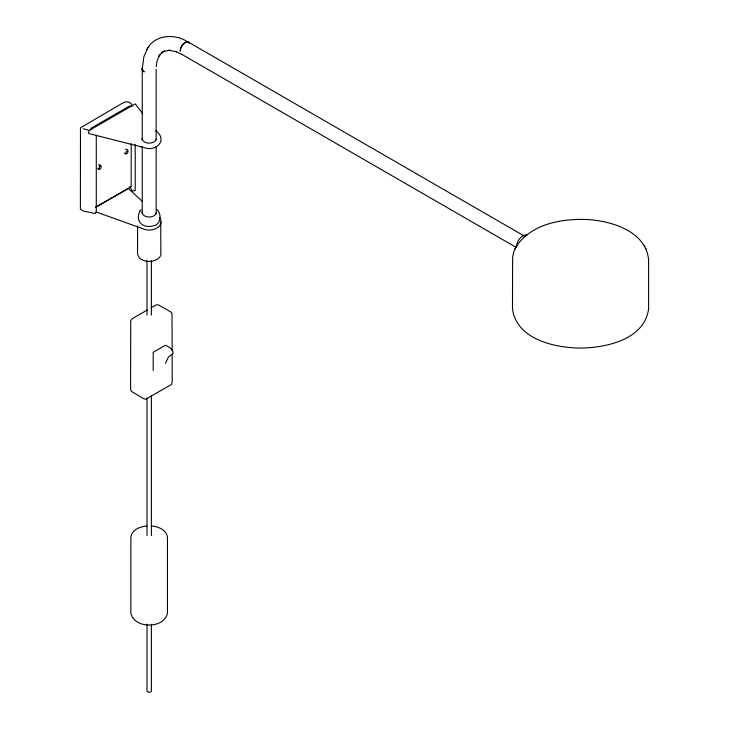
<?xml version="1.0" encoding="UTF-8"?>
<svg xmlns="http://www.w3.org/2000/svg" width="729" height="729" viewBox="0 0 729 729"><rect width="100%" height="100%" fill="white"/><g stroke="black" fill="none" stroke-linecap="round" stroke-linejoin="round"><path stroke-width="1.09" d="M137.553 225.844L137.553 253.81C139.13 263.679 157.2 263.77 160.854 255.168L160.754 222.09M142.246 212.54L142.246 146.493M142.246 139.658L142.246 69.045M142.246 68.918L143.85 56.771L147.376 48.661M516.378 247.514C516.579 241.682 520.816 234.711 527.222 234.765M156.216 66.64L156.99 61.236L159.186 55.778L158.439 56.962L160.161 54.228L159.405 55.44L162.968 51.75L161.82 52.688L164.699 51.03L163.314 51.549L170.094 50.237L168.691 50.283L176.527 51.741L175.361 51.358L181.703 54.292M90.387 129.78L91.07 128.249L129.507 106.06L131.184 106.224M156.48 138.802C154.758 144.588 143.558 144.588 141.836 138.802M165.474 363.388L168.308 357.237L173.137 353.346C173.475 349.164 168.636 346.794 165.474 345.227L153.208 352.307L153.208 370.478M516.46 246.056L513.881 251.532L512.624 257.237L512.478 308.804C516.533 339.441 554.632 347.779 580.539 348.107C606.437 347.779 644.545 339.441 648.6 308.804L648.6 259.806C645.967 231.804 613.162 221.534 589.232 219.62C563.253 218.208 531.632 223.229 516.187 246.575M156.48 213.105C154.202 218.481 142.911 218.418 141.918 212.248M514.893 249.036L515.175 248.507M147.869 47.886C155.614 34.764 173.848 33.844 186.077 40.86M146.629 49.845L148.634 46.674M139.904 211.109C134.792 221.844 143.066 228.56 153.409 225.835C160.817 224.915 162.048 213.734 156.899 209.515M139.804 211.219L141.134 209.788M127.183 150.949L126.235 151.495L125.752 152.725L126.235 153.409M95.699 207.118L131.184 186.633L131.184 143.595M95.873 207.273L128.404 188.501L142.465 201.532M147.313 309.989L132.077 318.792L130.71 320.705L130.609 389.441L131.348 391.373L143.977 398.854L145.818 399.2L171.443 384.502L172.172 382.57L172.172 354.185M151.122 307.793L156.307 304.859L158.375 304.859L170.714 311.921L171.98 313.415L172.172 350.786M146.966 526.001C140.187 526.447 131.329 529.874 130.874 537.701L130.874 612.998C133.826 629.063 164.508 629.063 167.46 612.998L167.46 537.701C166.996 529.874 158.138 526.447 151.359 526.001M89.685 130.5L83.261 128.732M96.009 211.893L144.36 229.289C151.659 232.104 165.191 227.093 159.842 217.625M188.656 42.255L524.242 235.996M181.813 54.356L515.321 246.903M125.598 149.199C130.318 149.117 127.302 156.407 124.367 153.163M98.77 164.681C103.5 164.608 100.474 171.898 97.549 168.654M98.98 165.638L100.365 166.431L99.408 166.987L98.925 168.217L99.408 168.9M142.766 113.697L135.248 103.873L88.674 130.764L88.674 133.489L144.36 147.686C156.079 151.987 168.281 140.068 155.742 130.664M132.468 106.051C131.284 102.324 126.964 100.72 123.584 102.507L80.472 127.839L80.4 209.168L83.188 211L95.28 213.542L96.283 211.957L96.283 135.266M129.716 186.697L132.468 191.062L135.22 190.488L135.22 144.251M644.618 246.056L644.892 246.575M645.903 248.507L646.186 249.036M156.143 69.182L156.143 139.731M156.143 146.556L156.143 213.688M151.386 260.526L151.386 315.074M151.386 395.774L151.386 535.569M151.386 624.224L151.386 691.283L149.19 692.55L147.003 691.283L147.003 624.224M147.003 260.526L147.003 315.074M147.003 398.052L147.003 535.569M189.44 42.975A6.953 4.01 -60 0 0 183.908 43.521A6.953 4.01 -60 0 0 180.263 51.112A6.953 4.146 -61.7 0 1 183.754 43.439A6.953 4.146 -61.7 0 1 189.358 42.929M142.483 68.007A6.953 4.01 0 0 0 144.278 71.889A6.953 4.146 1.7 0 1 142.483 67.852"/></g></svg>
